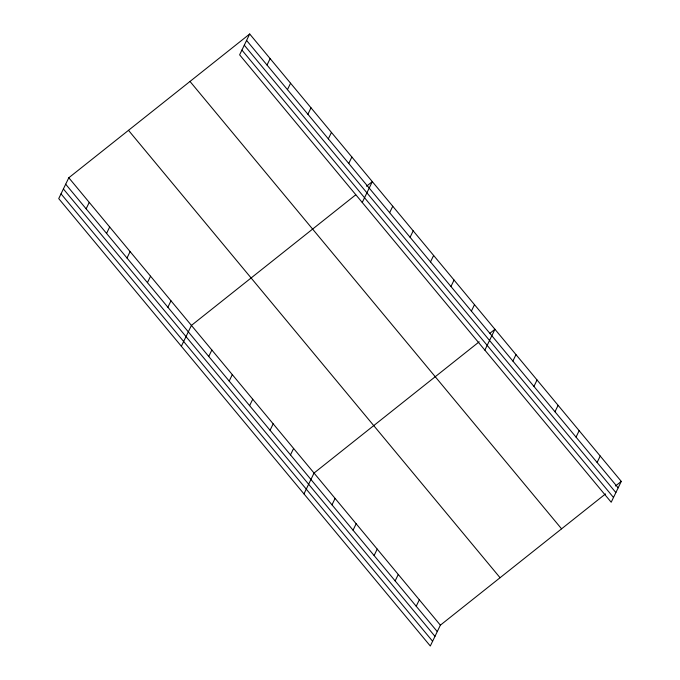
<?xml version="1.0" encoding="UTF-8"?>
<svg xmlns="http://www.w3.org/2000/svg" width="680" height="680" viewBox="0 0 680 680"><rect width="100%" height="100%" fill="white"/><g stroke="black" fill="none" stroke-linecap="round" stroke-linejoin="round"><path stroke-width="1.02" d="M249.696 34L239.624 54.834L611.201 502.231L621.274 481.389L249.696 34L68.799 177.769L58.727 198.611L430.304 646L440.377 625.167L605.514 493.91M86.13 208.811L89.241 202.376M106.564 233.418L109.675 226.984M126.998 258.026L130.109 251.591M147.441 282.633L150.552 276.199M267.019 65.042L270.13 58.608M167.875 307.241L170.986 300.806M287.453 89.65L290.564 83.215M181.347 346.248L191.42 325.414L355.733 194.82M307.896 114.257L311.006 107.822M208.751 356.456L211.862 350.022M328.329 138.856L331.44 132.43M229.185 381.055L232.297 374.629M348.763 163.464L351.875 157.029M249.62 405.662L252.73 399.228M362.245 202.478L372.317 181.636L366.512 186.252M270.062 430.27L273.173 423.835M389.64 212.679L392.751 206.244M290.496 454.877L293.607 448.443M410.074 237.286L413.185 230.851M303.969 493.884L314.041 473.05L479.179 341.802M430.517 261.894L433.627 255.459M331.993 504.84L335.096 498.406M450.95 286.501L454.062 280.067M353.048 530.188L356.159 523.753M471.385 311.108L474.495 304.674M374.102 555.543L377.213 549.108M484.865 350.115L494.938 329.281L489.957 333.234M395.156 580.89L398.267 574.464M512.881 361.063L515.992 354.628M416.211 606.245L419.322 599.811M533.936 386.418L537.047 379.984M554.99 411.765L558.101 405.339M576.045 437.121L579.156 430.686M597.108 462.476L600.219 456.042M615.468 486.004L621.274 481.389M246.585 40.434L618.163 487.823M244.281 45.186L615.867 492.575M241.918 50.082L613.496 497.471M190 81.447L561.578 528.836M128.494 130.331L500.072 577.719M68.799 177.769L440.377 625.167M65.688 184.203L437.274 631.601M63.393 188.955L434.971 636.352M61.03 193.851L432.607 641.248"/></g></svg>
